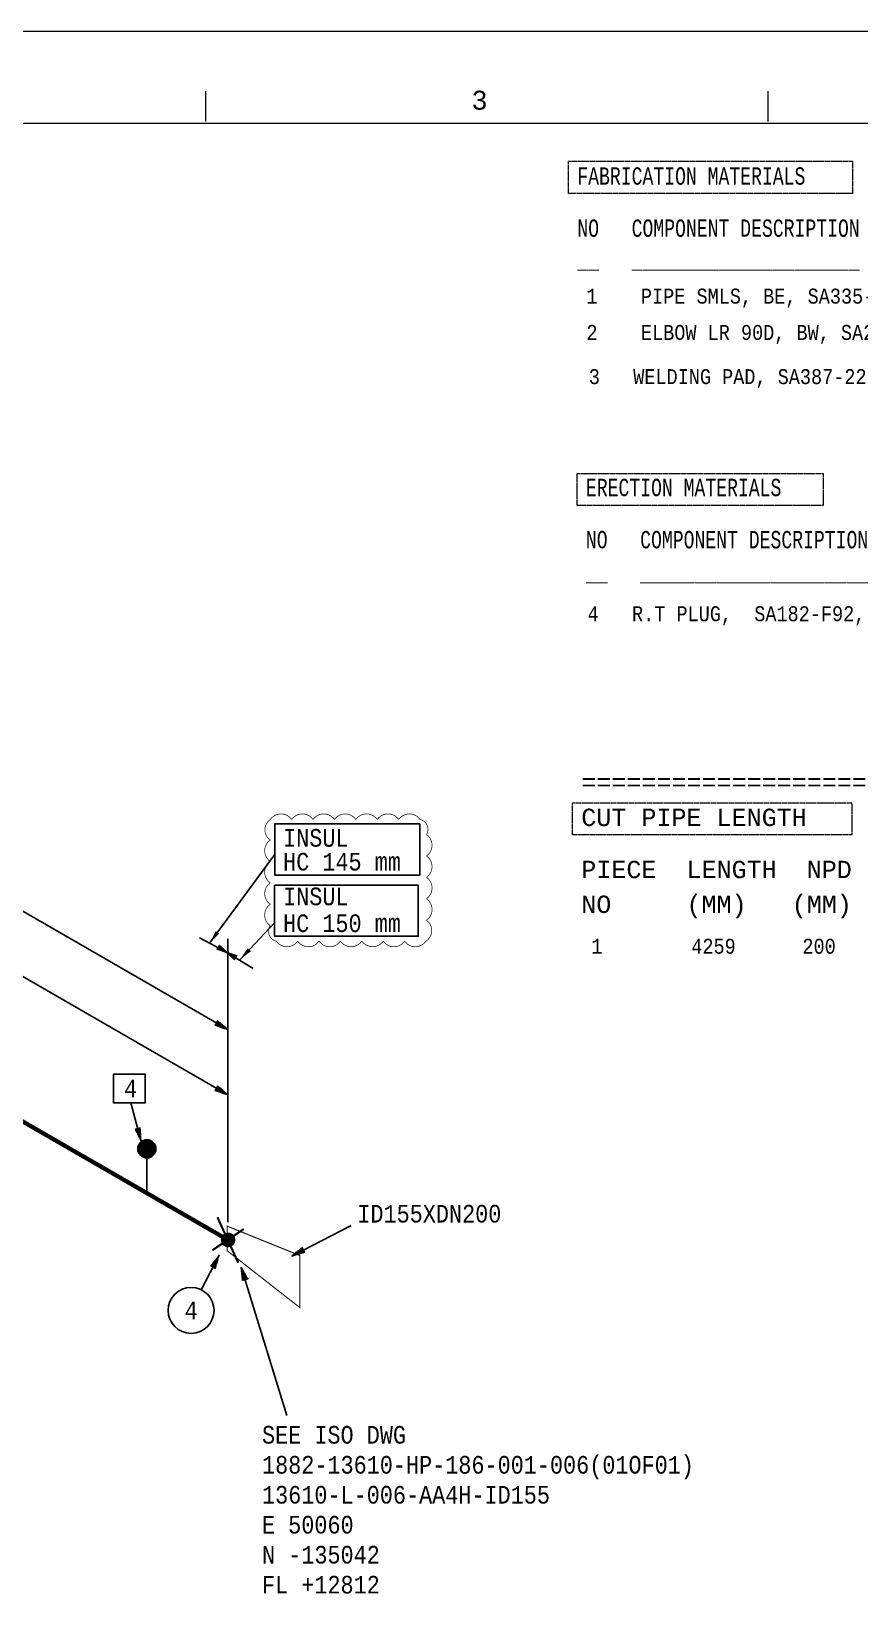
# Model space of a CAD drawing. Header units: inches. Extents: x 2106 to 2947, y -14 to 580.
# Drawn here: x 2595.8 to 2750.7, y 288.2 to 580.2 of the extents above; entities that cross this region are included whole.
import ezdxf
from ezdxf.enums import TextEntityAlignment as Align

# ---------------------------------------------------------------- set-up
doc = ezdxf.new("R2010")
doc.units = ezdxf.units.IN
doc.header["$MEASUREMENT"] = 0
doc.linetypes.add('Dashed', pattern=[4.18782, 2.09391, -2.09391])
doc.linetypes.add('Solid', pattern=[1, 1, 0])
for name, color, linetype in [('2', 2, 'Continuous'), ('BG 0 -1', 7, 'Continuous'), ('DIM-LINES', 7, 'Continuous'), ('FITTINGS', 7, 'Continuous'), ('ISO-TEXT', 7, 'Continuous'), ('MAT-LIST', 7, 'Continuous'), ('NOZZLES', 7, 'Continuous'), ('Rev.4', 6, 'Continuous'), ('WELDS', 7, 'Continuous')]:
    doc.layers.add(name, color=color, linetype=linetype)
doc.layers.add('borderText', color=2, linetype='Solid', lineweight=13)
doc.layers.add('weldDimension', color=2, linetype='Solid', lineweight=13)
doc.styles.add('Arial', font='arial.ttf')
doc.styles.add('fixedText', font='MONOTXT8.shx', dxfattribs={"width": 0.85})
doc.styles.add('MONOTXT', font='MONOTXT.shx', dxfattribs={"width": 0.8})
doc.styles.get("Standard").update_dxf_attribs({"font": 'arial.ttf'})
doc.dimstyles.new('ISO-25', dxfattribs={"dimtxt": 2.5, "dimasz": 2.5, "dimexe": 1.25, "dimexo": 0.625, "dimtad": 1, "dimtxsty": 'Standard', "dimcen": 2.5, "dimclre": 4, "dimadec": 0, "dimazin": 0, "dimtfac": 1, "dimtmove": 0, "dimatfit": 3, "dimfxl": 1, "dimarcsym": 0})

msp = doc.modelspace()

# ---------------------------------------------------------------- hatches: boundary and pattern name
at = {"linetype": 'Continuous'}
msp.add_hatch(color=2, dxfattribs=at).paths.add_polyline_path([(2617.45, 373.05), (2617.6, 373.04), (2617.75, 373.02), (2617.89, 372.99), (2618.03, 372.95), (2618.17, 372.89), (2618.3, 372.82), (2618.42, 372.74), (2618.54, 372.65), (2618.65, 372.55), (2618.75, 372.44), (2618.84, 372.33), (2618.92, 372.2), (2618.99, 372.07), (2619.05, 371.93), (2619.09, 371.79), (2619.12, 371.65), (2619.14, 371.5), (2619.15, 371.35), (2619.14, 371.21), (2619.12, 371.06), (2619.09, 370.92), (2619.05, 370.77), (2618.99, 370.64), (2618.92, 370.51), (2618.84, 370.38), (2618.75, 370.26), (2618.65, 370.16), (2618.54, 370.06), (2618.42, 369.97), (2618.3, 369.89), (2618.17, 369.82), (2618.03, 369.76), (2617.89, 369.72), (2617.75, 369.68), (2617.6, 369.67), (2617.45, 369.66), (2617.3, 369.67), (2617.16, 369.68), (2617.01, 369.72), (2616.87, 369.76), (2616.74, 369.82), (2616.6, 369.89), (2616.48, 369.97), (2616.36, 370.06), (2616.25, 370.16), (2616.15, 370.26), (2616.06, 370.38), (2615.98, 370.51), (2615.92, 370.64), (2615.86, 370.77), (2615.81, 370.92), (2615.78, 371.06), (2615.76, 371.21), (2615.76, 371.35), (2615.76, 371.5), (2615.78, 371.65), (2615.81, 371.79), (2615.86, 371.93), (2615.92, 372.07), (2615.98, 372.2), (2616.06, 372.33), (2616.15, 372.44), (2616.25, 372.55), (2616.36, 372.65), (2616.48, 372.74), (2616.6, 372.82), (2616.74, 372.89), (2616.87, 372.95), (2617.01, 372.99), (2617.16, 373.02), (2617.3, 373.04)])
at = {"layer": '2'}
for points in [[(2630.62, 408.68), (2632.46, 408.04), (2631.02, 409.32)], [(2634.22, 407.4), (2632.38, 408.04), (2633.82, 406.76)]]:
    msp.add_hatch(color=4, dxfattribs=at).paths.add_polyline_path(points)
at = {"layer": 'WELDS'}
h = msp.add_hatch(color=2, dxfattribs=at)
edge = h.paths.add_edge_path(flags=0)
edge.add_arc((2632.63, 354.34), 1.38, 180, 540, ccw=False)

# ---------------------------------------------------------------- linework, layer by layer
at = {"color": 2}
msp.add_line((2617.45, 363.06), (2617.45, 370.96), dxfattribs=at)
at = {"color": 2, "linetype": 'Continuous'}
msp.add_circle((2617.45, 371.35), 1.7, dxfattribs=at)
at = {"layer": '2', "color": 4}
for p, q in [((2518.69, 459.37), (2632.57, 393.63)), ((2518.69, 447.19), (2632.57, 381.44)), ((2627.26, 410.76), (2632.46, 408.04)), ((2630.62, 408.68), (2631.02, 409.32)), ((2632.46, 408.04), (2630.62, 408.68)), ((2632.38, 408.04), (2634.22, 407.4)), ((2633.82, 406.76), (2632.38, 408.04)), ((2632.38, 408.04), (2637.34, 405.08)), ((2635.09, 349.26), (2643.58, 321.52))]:
    msp.add_line(p, q, dxfattribs=at)
at = {"layer": '2', "color": 2}
msp.add_line((2632.57, 357.66), (2632.57, 410.58), dxfattribs=at)
at = {"layer": '2', "color": 4}
for points in [[(2641.39, 432.06), (2668.45, 432.06), (2668.45, 422.47), (2641.39, 422.47)], [(2641.32, 420.61), (2668.17, 420.61), (2668.17, 411.09), (2641.32, 411.09)], [(2611.23, 385.3), (2617.13, 385.3), (2617.13, 379.94), (2611.23, 379.94)]]:
    msp.add_lwpolyline(points, close=True, dxfattribs=at)
at = {"layer": '2', "color": 4, "const_width": 0.3}
for points in [[(2630.62, 408.68), (2632.46, 408.04), (2631.02, 409.32)], [(2634.22, 407.4), (2632.38, 408.04), (2633.82, 406.76)]]:
    msp.add_lwpolyline(points, close=True, dxfattribs=at)
at = {"layer": '2', "color": 4}
msp.add_circle((2625.72, 341.17), 4.29, dxfattribs=at)
at = {"layer": 'BG 0 -1', "color": 7, "linetype": 'Continuous', "lineweight": 9}
for p, q in [((2106.24, 580.17), (2947.24, 580.17)), ((2628.44, 563.34), (2628.44, 569)), ((2733.56, 563.34), (2733.56, 569)), ((2922.17, 562.92), (2131.35, 562.92))]:
    msp.add_line(p, q, dxfattribs=at)
at = {"layer": 'borderText', "flags": 128}
for points in [[(2696.28, 549.87), (2696.28, 555.87), (2749.33, 555.87), (2749.33, 549.87)], [(2697.88, 491.57), (2697.88, 497.56), (2743.89, 497.56), (2743.89, 491.57)], [(2697.02, 430.04), (2697.02, 436.03), (2749.21, 436.03), (2749.21, 430.04)]]:
    msp.add_lwpolyline(points, close=True, dxfattribs=at)
at = {"layer": 'DIM-LINES', "color": 4}
for p, q in [((2614.48, 379.94), (2616.37, 372.72)), ((2655.64, 357.02), (2644.52, 351.32)), ((2627.59, 345.03), (2630.97, 351.47))]:
    msp.add_line(p, q, dxfattribs=at)
at = {"layer": 'FITTINGS', "color": 2, "linetype": 'Dashed', "const_width": 0.2}
msp.add_lwpolyline([(2646.02, 351.43), (2632.47, 356.9), (2632.47, 352.3), (2646.02, 341.71), (2646.02, 351.43)], dxfattribs=at)
at = {"layer": 'NOZZLES', "const_width": 0.8}
msp.add_lwpolyline([(2526.39, 415.62), (2632.57, 354.35)], dxfattribs=at)
at = {"layer": 'Rev.4', "color": 1, "const_width": 0.132}
msp.add_lwpolyline([(2640.51, 432.89, -0.520567), (2644.51, 432.89, -0.520567), (2648.51, 432.89, -0.520567), (2652.51, 432.89, -0.520567), (2656.51, 432.89, -0.520567), (2660.51, 432.89, -0.520567), (2664.51, 432.89, -0.520567), (2668.51, 432.89, -0.520567), (2669.71, 430.08, -0.520567), (2669.71, 426.08, -0.520567), (2669.71, 422.08, -0.520567), (2669.71, 418.08, -0.520567), (2669.71, 414.08, -0.520567), (2669.63, 410.16, -0.520567), (2665.63, 410.16, -0.520567), (2661.63, 410.16, -0.520567), (2657.63, 410.16, -0.520567), (2653.63, 410.16, -0.520567), (2649.63, 410.16, -0.520567), (2645.63, 410.16, -0.520567), (2641.63, 410.16, -0.520567), (2640.51, 413.04, -0.520567), (2640.51, 417.04, -0.520567), (2640.51, 421.04, -0.520567), (2640.51, 425.04, -0.520567), (2640.51, 429.04, -0.520567)], format="xyb", close=True, dxfattribs=at)
at = {"layer": 'weldDimension', "color": 4, "flags": 128}
for points in [[(2632.57, 393.63), (2630.66, 395.31), (2630.16, 394.44), (2632.57, 393.63), (2632.14, 393.88), (2630.61, 395.22), (2630.21, 394.53), (2632.14, 393.88), (2631.7, 394.13), (2630.56, 395.13), (2630.26, 394.62), (2631.7, 394.13), (2631.27, 394.38), (2630.51, 395.05), (2630.31, 394.7), (2631.27, 394.38), (2630.84, 394.63), (2630.46, 394.96), (2630.36, 394.79), (2630.84, 394.63)], [(2632.57, 381.44), (2630.66, 383.12), (2630.16, 382.26), (2632.57, 381.44), (2632.14, 381.69), (2630.61, 383.03), (2630.21, 382.34), (2632.14, 381.69), (2631.7, 381.94), (2630.56, 382.95), (2630.26, 382.43), (2631.7, 381.94), (2631.27, 382.19), (2630.51, 382.86), (2630.31, 382.52), (2631.27, 382.19), (2630.84, 382.44), (2630.46, 382.77), (2630.36, 382.6), (2630.84, 382.44)], [(2616.37, 372.72), (2616.22, 375.26), (2615.26, 375.01), (2616.37, 372.72), (2616.24, 373.2), (2616.13, 375.23), (2615.35, 375.03), (2616.24, 373.2), (2616.12, 373.69), (2616.03, 375.21), (2615.45, 375.06), (2616.12, 373.69), (2615.99, 374.17), (2615.93, 375.18), (2615.55, 375.08), (2615.99, 374.17), (2615.87, 374.65), (2615.84, 375.16), (2615.64, 375.11), (2615.87, 374.65)], [(2630.97, 351.47), (2629.37, 349.49), (2630.25, 349.03), (2630.97, 351.47), (2630.74, 351.03), (2629.46, 349.45), (2630.17, 349.08), (2630.74, 351.03), (2630.51, 350.59), (2629.55, 349.4), (2630.08, 349.12), (2630.51, 350.59), (2630.28, 350.15), (2629.64, 349.36), (2629.99, 349.17), (2630.28, 350.15), (2630.04, 349.7), (2629.72, 349.31), (2629.9, 349.22), (2630.04, 349.7)], [(2644.52, 351.32), (2646.97, 352.02), (2646.51, 352.9), (2644.52, 351.32), (2644.97, 351.55), (2646.92, 352.1), (2646.56, 352.81), (2644.97, 351.55), (2645.41, 351.78), (2646.88, 352.19), (2646.6, 352.73), (2645.41, 351.78), (2645.85, 352), (2646.83, 352.28), (2646.65, 352.64), (2645.85, 352), (2646.3, 352.23), (2646.79, 352.37), (2646.7, 352.55), (2646.3, 352.23)], [(2635.09, 349.26), (2636.3, 347.02), (2635.35, 346.73), (2635.09, 349.26), (2635.24, 348.78), (2636.2, 346.99), (2635.44, 346.76), (2635.24, 348.78), (2635.38, 348.3), (2636.11, 346.96), (2635.54, 346.79), (2635.38, 348.3), (2635.53, 347.83), (2636.01, 346.93), (2635.63, 346.82), (2635.53, 347.83), (2635.68, 347.35), (2635.92, 346.9), (2635.73, 346.85), (2635.68, 347.35)]]:
    msp.add_lwpolyline(points, dxfattribs=at)
at = {"layer": 'WELDS', "color": 2, "linetype": 'ByBlock', "const_width": 0.4}
for points in [[(2629.68, 352.4), (2635.55, 356.36)], [(2634.53, 350.06), (2630.64, 358.56)]]:
    msp.add_lwpolyline(points, dxfattribs=at)

# ---------------------------------------------------------------- texts
at = {"layer": '2', "style": 'fixedText', "width": 0.85}
msp.add_text('4', height=3.3, dxfattribs=at).set_placement((2625.72, 341.17), align=Align.MIDDLE_CENTER)
at = {"layer": 'BG 0 -1', "color": 7, "style": 'Arial', "width": 1.008516}
msp.add_text('3', height=3.54, dxfattribs=at).set_placement((2679.64, 567.29), align=Align.MIDDLE)
at = {"layer": 'borderText', "style": 'fixedText', "width": 0.7225}
for s, p in [('FABRICATION MATERIALS', (2697.91, 551.5)), ('NO   COMPONENT DESCRIPTION                                       SIZE        QTY     WEIGHT  ', (2697.91, 541.76)), ('__   _____________________                                       ____        ___     ______  ', (2697.91, 535.95)), ('ERECTION MATERIALS', (2699.51, 493.3)), ('NO   COMPONENT DESCRIPTION                                       SIZE        QTY     WEIGHT  ', (2699.51, 483.56)), ('__   _____________________                                        ____        ___     ______  ', (2699.51, 477.53))]:
    msp.add_text(s, height=3.2463, dxfattribs=at).set_placement(p)
at = {"layer": 'borderText', "style": 'fixedText'}
for s, p in [('=========================================================', (2698.65, 438.23)), ('CUT PIPE LENGTH', (2698.65, 431.67)), ('PIECE  LENGTH  NPD     REMARKS     PIECE  LENGTH  NPD     REMARKS     ', (2698.65, 421.93)), ('NO     (MM)   (MM)                 NO     (MM)   (MM)                  ', (2698.65, 415.43))]:
    msp.add_text(s, height=3.2463, dxfattribs=at).set_placement(p)
at = {"layer": 'ISO-TEXT', "color": 2, "style": 'MONOTXT', "width": 0.8566}
for s, p in [('INSUL', (2642.91, 427.81)), ('HC 145 mm', (2642.91, 423.36)), ('INSUL', (2642.91, 416.87)), ('HC 150 mm', (2642.91, 411.86)), ('4', (2613.18, 380.98)), ('ID155XDN200', (2656.79, 357.58)), ('SEE ISO DWG', (2638.97, 316.27)), ('1882-13610-HP-186-001-006(01OF01)', (2638.97, 310.67)), ('13610-L-006-AA4H-ID155', (2638.97, 305.07)), ('E 50060', (2638.97, 299.47)), ('N -135042', (2638.97, 293.87)), ('FL +12812', (2638.97, 288.27))]:
    msp.add_text(s, height=3.3, dxfattribs=at).set_placement(p)
at = {"layer": 'MAT-LIST', "color": 2, "style": 'MONOTXT', "width": 0.8571}
for s, p in [('1', (2699.6, 529.28)), ('PIPE SMLS, BE, SA335-P92, AWT 45.0', (2709.8, 529.28)), ('2', (2699.6, 522.49)), ('ELBOW LR 90D, BW, SA234-WP92, AWT 45.0', (2709.8, 522.49)), ('3   WELDING PAD, SA387-22-2                                 6TX100WX354L   2        3.3 ', (2700.05, 514.24)), ('  4   R.T PLUG,  SA182-F92,                               1"-8UNC-3AX39.4L   3        -', (2695.67, 469.94)), ('1        4259      200                         2         2944     200', (2700.52, 407.81))]:
    msp.add_text(s, height=2.8, dxfattribs=at).set_placement(p)

# ---------------------------------------------------------------- leaders
at = {"layer": '2', "color": 4}
for points in [[(2629.18, 409.79), (2641.33, 426.3)], [(2634.88, 406.75), (2641.33, 413.56)]]:
    msp.add_leader(points, dimstyle='ISO-25', override={"dimgap": 0.625, "dimtad": 0}, dxfattribs=at)

doc.saveas('drawing.dxf')
